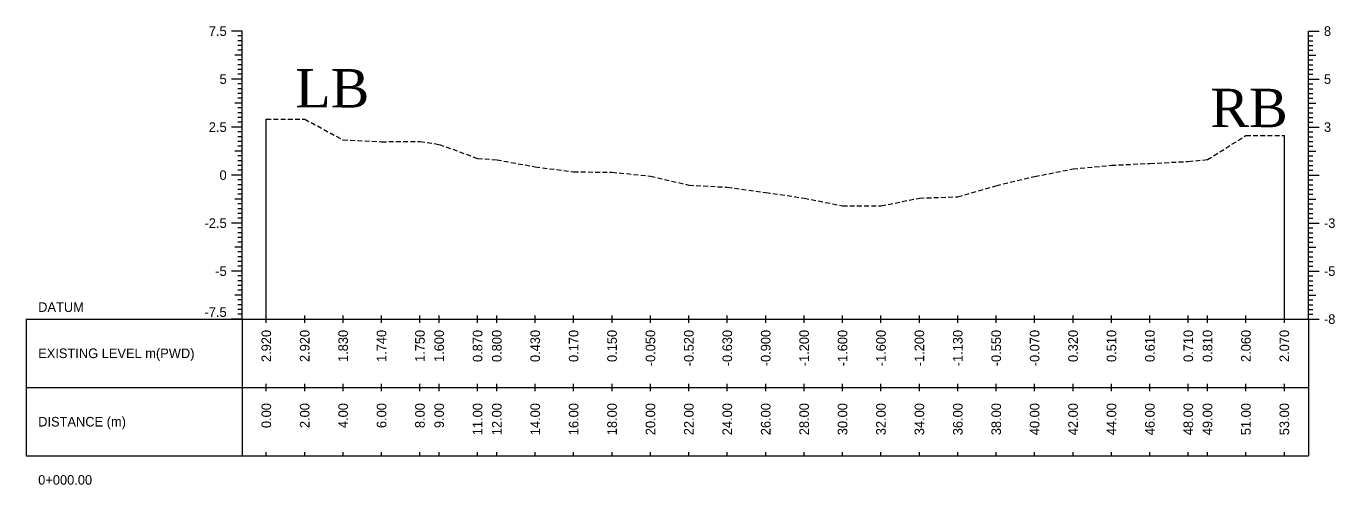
# Model space of a CAD drawing. Header units: inches. Extents: x 2552 to 3818, y -1499 to -1059.
# Drawn here: x 2761.4 to 2829.5, y -1114.3 to -1090.4 of the extents above; entities that cross this region are included whole.
import ezdxf
from ezdxf.enums import TextEntityAlignment as Align

# ---------------------------------------------------------------- set-up
doc = ezdxf.new("R2010")
doc.units = ezdxf.units.IN
doc.header["$MEASUREMENT"] = 0
doc.linetypes.add('HIDDEN', pattern=[0.375, 0.25, -0.125])
doc.layers.add('CS_Drawing', color=7, linetype='Continuous')
doc.layers.add('GL', color=3, linetype='HIDDEN')
doc.styles.add('romans', font='romans.shx')

msp = doc.modelspace()

# ---------------------------------------------------------------- linework, layer by layer
at = {"layer": 'CS_Drawing'}
for p, q in [((2772.626, -1090.675), (2772.063, -1090.675)), ((2772.626, -1090.675), (2772.232, -1090.675)), ((2772.626, -1090.675), (2772.401, -1090.675)), ((2772.626, -1105.675), (2772.626, -1090.675)), ((2828.126, -1090.675), (2828.688, -1090.675)), ((2828.126, -1090.675), (2828.519, -1090.675)), ((2828.126, -1090.675), (2828.351, -1090.675)), ((2828.126, -1105.675), (2828.126, -1090.675)), ((2772.626, -1090.925), (2772.401, -1090.925)), ((2772.626, -1091.175), (2772.401, -1091.175)), ((2772.626, -1091.425), (2772.401, -1091.425)), ((2828.126, -1090.925), (2828.351, -1090.925)), ((2828.126, -1091.175), (2828.351, -1091.175)), ((2828.126, -1091.425), (2828.351, -1091.425)), ((2772.626, -1091.925), (2772.232, -1091.925)), ((2772.626, -1091.675), (2772.401, -1091.675)), ((2772.626, -1091.925), (2772.401, -1091.925)), ((2828.126, -1091.675), (2828.351, -1091.675)), ((2828.126, -1091.925), (2828.519, -1091.925)), ((2828.126, -1091.925), (2828.351, -1091.925)), ((2772.626, -1092.175), (2772.401, -1092.175)), ((2772.626, -1092.425), (2772.401, -1092.425)), ((2772.626, -1092.675), (2772.401, -1092.675)), ((2828.126, -1092.175), (2828.351, -1092.175)), ((2828.126, -1092.425), (2828.351, -1092.425)), ((2828.126, -1092.675), (2828.351, -1092.675)), ((2772.626, -1093.175), (2772.063, -1093.175)), ((2772.626, -1093.175), (2772.232, -1093.175)), ((2772.626, -1092.925), (2772.401, -1092.925)), ((2772.626, -1093.175), (2772.401, -1093.175)), ((2772.626, -1093.425), (2772.401, -1093.425)), ((2828.126, -1092.925), (2828.351, -1092.925)), ((2828.126, -1093.175), (2828.688, -1093.175)), ((2828.126, -1093.175), (2828.519, -1093.175)), ((2828.126, -1093.175), (2828.351, -1093.175)), ((2828.126, -1093.425), (2828.351, -1093.425)), ((2772.626, -1093.675), (2772.401, -1093.675)), ((2772.626, -1093.925), (2772.401, -1093.925)), ((2828.126, -1093.675), (2828.351, -1093.675)), ((2828.126, -1093.925), (2828.351, -1093.925)), ((2772.626, -1094.425), (2772.232, -1094.425)), ((2772.626, -1094.175), (2772.401, -1094.175)), ((2772.626, -1094.425), (2772.401, -1094.425)), ((2772.626, -1094.675), (2772.401, -1094.675)), ((2828.126, -1094.175), (2828.351, -1094.175)), ((2828.126, -1094.425), (2828.519, -1094.425)), ((2828.126, -1094.425), (2828.351, -1094.425)), ((2828.126, -1094.675), (2828.351, -1094.675)), ((2772.626, -1094.925), (2772.401, -1094.925)), ((2772.626, -1095.175), (2772.401, -1095.175)), ((2772.626, -1095.425), (2772.401, -1095.425)), ((2773.876, -1105.675), (2773.876, -1095.255)), ((2828.126, -1094.925), (2828.351, -1094.925)), ((2828.126, -1095.175), (2828.351, -1095.175)), ((2828.126, -1095.425), (2828.351, -1095.425)), ((2772.626, -1095.675), (2772.063, -1095.675)), ((2772.626, -1095.675), (2772.232, -1095.675)), ((2772.626, -1095.675), (2772.401, -1095.675)), ((2772.626, -1095.925), (2772.401, -1095.925)), ((2772.626, -1096.175), (2772.401, -1096.175)), ((2826.876, -1105.675), (2826.876, -1096.105)), ((2828.126, -1095.675), (2828.688, -1095.675)), ((2828.126, -1095.675), (2828.519, -1095.675)), ((2828.126, -1095.675), (2828.351, -1095.675)), ((2828.126, -1095.925), (2828.351, -1095.925)), ((2828.126, -1096.175), (2828.351, -1096.175)), ((2772.626, -1096.425), (2772.401, -1096.425)), ((2772.626, -1096.675), (2772.401, -1096.675)), ((2828.126, -1096.425), (2828.351, -1096.425)), ((2828.126, -1096.675), (2828.351, -1096.675)), ((2772.626, -1096.925), (2772.232, -1096.925)), ((2772.626, -1096.925), (2772.401, -1096.925)), ((2772.626, -1097.175), (2772.401, -1097.175)), ((2772.626, -1097.425), (2772.401, -1097.425)), ((2828.126, -1096.925), (2828.519, -1096.925)), ((2828.126, -1096.925), (2828.351, -1096.925)), ((2828.126, -1097.175), (2828.351, -1097.175)), ((2828.126, -1097.425), (2828.351, -1097.425)), ((2772.626, -1098.175), (2772.063, -1098.175)), ((2772.626, -1098.175), (2772.232, -1098.175)), ((2772.626, -1097.675), (2772.401, -1097.675)), ((2772.626, -1097.925), (2772.401, -1097.925)), ((2772.626, -1098.175), (2772.401, -1098.175)), ((2828.126, -1097.675), (2828.351, -1097.675)), ((2828.126, -1097.925), (2828.351, -1097.925)), ((2828.126, -1098.175), (2828.688, -1098.175)), ((2828.126, -1098.175), (2828.519, -1098.175)), ((2828.126, -1098.175), (2828.351, -1098.175)), ((2772.626, -1098.425), (2772.401, -1098.425)), ((2772.626, -1098.675), (2772.401, -1098.675)), ((2828.126, -1098.425), (2828.351, -1098.425)), ((2828.126, -1098.675), (2828.351, -1098.675)), ((2772.626, -1099.425), (2772.232, -1099.425)), ((2772.626, -1098.925), (2772.401, -1098.925)), ((2772.626, -1099.175), (2772.401, -1099.175)), ((2772.626, -1099.425), (2772.401, -1099.425)), ((2828.126, -1098.925), (2828.351, -1098.925)), ((2828.126, -1099.175), (2828.351, -1099.175)), ((2828.126, -1099.425), (2828.519, -1099.425)), ((2828.126, -1099.425), (2828.351, -1099.425)), ((2772.626, -1099.675), (2772.401, -1099.675)), ((2772.626, -1099.925), (2772.401, -1099.925)), ((2772.626, -1100.175), (2772.401, -1100.175)), ((2828.126, -1099.675), (2828.351, -1099.675)), ((2828.126, -1099.925), (2828.351, -1099.925)), ((2828.126, -1100.175), (2828.351, -1100.175)), ((2772.626, -1100.675), (2772.063, -1100.675)), ((2772.626, -1100.675), (2772.232, -1100.675)), ((2772.626, -1100.425), (2772.401, -1100.425)), ((2772.626, -1100.675), (2772.401, -1100.675)), ((2772.626, -1100.925), (2772.401, -1100.925)), ((2828.126, -1100.425), (2828.351, -1100.425)), ((2828.126, -1100.675), (2828.688, -1100.675)), ((2828.126, -1100.675), (2828.519, -1100.675)), ((2828.126, -1100.675), (2828.351, -1100.675)), ((2828.126, -1100.925), (2828.351, -1100.925)), ((2772.626, -1101.175), (2772.401, -1101.175)), ((2772.626, -1101.425), (2772.401, -1101.425)), ((2828.126, -1101.175), (2828.351, -1101.175)), ((2828.126, -1101.425), (2828.351, -1101.425)), ((2772.626, -1101.925), (2772.232, -1101.925)), ((2772.626, -1101.675), (2772.401, -1101.675)), ((2772.626, -1101.925), (2772.401, -1101.925)), ((2772.626, -1102.175), (2772.401, -1102.175)), ((2828.126, -1101.675), (2828.351, -1101.675)), ((2828.126, -1101.925), (2828.519, -1101.925)), ((2828.126, -1101.925), (2828.351, -1101.925)), ((2828.126, -1102.175), (2828.351, -1102.175)), ((2772.626, -1102.425), (2772.401, -1102.425)), ((2772.626, -1102.675), (2772.401, -1102.675)), ((2772.626, -1102.925), (2772.401, -1102.925)), ((2828.126, -1102.425), (2828.351, -1102.425)), ((2828.126, -1102.675), (2828.351, -1102.675)), ((2828.126, -1102.925), (2828.351, -1102.925)), ((2772.626, -1103.175), (2772.063, -1103.175)), ((2772.626, -1103.175), (2772.232, -1103.175)), ((2772.626, -1103.175), (2772.401, -1103.175)), ((2772.626, -1103.425), (2772.401, -1103.425)), ((2772.626, -1103.675), (2772.401, -1103.675)), ((2828.126, -1103.175), (2828.688, -1103.175)), ((2828.126, -1103.175), (2828.519, -1103.175)), ((2828.126, -1103.175), (2828.351, -1103.175)), ((2828.126, -1103.425), (2828.351, -1103.425)), ((2828.126, -1103.675), (2828.351, -1103.675)), ((2772.626, -1103.925), (2772.401, -1103.925)), ((2772.626, -1104.175), (2772.401, -1104.175)), ((2828.126, -1103.925), (2828.351, -1103.925)), ((2828.126, -1104.175), (2828.351, -1104.175)), ((2772.626, -1104.425), (2772.232, -1104.425)), ((2772.626, -1104.425), (2772.401, -1104.425)), ((2772.626, -1104.675), (2772.401, -1104.675)), ((2772.626, -1104.925), (2772.401, -1104.925)), ((2828.126, -1104.425), (2828.519, -1104.425)), ((2828.126, -1104.425), (2828.351, -1104.425)), ((2828.126, -1104.675), (2828.351, -1104.675)), ((2828.126, -1104.925), (2828.351, -1104.925)), ((2761.376, -1105.675), (2772.626, -1105.675)), ((2761.376, -1105.675), (2761.376, -1112.8)), ((2772.626, -1105.675), (2772.063, -1105.675)), ((2772.626, -1105.675), (2772.232, -1105.675)), ((2772.626, -1105.175), (2772.401, -1105.175)), ((2772.626, -1105.425), (2772.401, -1105.425)), ((2772.626, -1105.675), (2772.401, -1105.675)), ((2772.626, -1105.675), (2828.126, -1105.675)), ((2772.626, -1105.675), (2772.626, -1112.8)), ((2773.876, -1105.862), (2773.876, -1105.487)), ((2775.876, -1105.862), (2775.876, -1105.487)), ((2777.876, -1105.862), (2777.876, -1105.487)), ((2779.876, -1105.862), (2779.876, -1105.487)), ((2781.876, -1105.862), (2781.876, -1105.487)), ((2782.876, -1105.862), (2782.876, -1105.487)), ((2784.876, -1105.862), (2784.876, -1105.487)), ((2785.876, -1105.862), (2785.876, -1105.487)), ((2787.876, -1105.862), (2787.876, -1105.487)), ((2789.876, -1105.862), (2789.876, -1105.487)), ((2791.876, -1105.862), (2791.876, -1105.487)), ((2793.876, -1105.862), (2793.876, -1105.487)), ((2795.876, -1105.862), (2795.876, -1105.487)), ((2797.876, -1105.862), (2797.876, -1105.487)), ((2799.876, -1105.862), (2799.876, -1105.487)), ((2801.876, -1105.862), (2801.876, -1105.487)), ((2803.876, -1105.862), (2803.876, -1105.487)), ((2805.876, -1105.862), (2805.876, -1105.487)), ((2807.876, -1105.862), (2807.876, -1105.487)), ((2809.876, -1105.862), (2809.876, -1105.487)), ((2811.876, -1105.862), (2811.876, -1105.487)), ((2813.876, -1105.862), (2813.876, -1105.487)), ((2815.876, -1105.862), (2815.876, -1105.487)), ((2817.876, -1105.862), (2817.876, -1105.487)), ((2819.876, -1105.862), (2819.876, -1105.487)), ((2821.876, -1105.862), (2821.876, -1105.487)), ((2822.876, -1105.862), (2822.876, -1105.487)), ((2824.876, -1105.862), (2824.876, -1105.487)), ((2826.876, -1105.862), (2826.876, -1105.487)), ((2828.126, -1105.175), (2828.351, -1105.175)), ((2828.126, -1105.425), (2828.351, -1105.425)), ((2828.126, -1105.675), (2828.688, -1105.675)), ((2828.126, -1105.675), (2828.519, -1105.675)), ((2828.126, -1105.675), (2828.351, -1105.675)), ((2828.126, -1105.675), (2828.126, -1112.8)), ((2773.876, -1109.425), (2773.876, -1109.05)), ((2775.876, -1109.425), (2775.876, -1109.05)), ((2777.876, -1109.425), (2777.876, -1109.05)), ((2779.876, -1109.425), (2779.876, -1109.05)), ((2781.876, -1109.425), (2781.876, -1109.05)), ((2782.876, -1109.425), (2782.876, -1109.05)), ((2784.876, -1109.425), (2784.876, -1109.05)), ((2785.876, -1109.425), (2785.876, -1109.05)), ((2787.876, -1109.425), (2787.876, -1109.05)), ((2789.876, -1109.425), (2789.876, -1109.05)), ((2791.876, -1109.425), (2791.876, -1109.05)), ((2793.876, -1109.425), (2793.876, -1109.05)), ((2795.876, -1109.425), (2795.876, -1109.05)), ((2797.876, -1109.425), (2797.876, -1109.05)), ((2799.876, -1109.425), (2799.876, -1109.05)), ((2801.876, -1109.425), (2801.876, -1109.05)), ((2803.876, -1109.425), (2803.876, -1109.05)), ((2805.876, -1109.425), (2805.876, -1109.05)), ((2807.876, -1109.425), (2807.876, -1109.05)), ((2809.876, -1109.425), (2809.876, -1109.05)), ((2811.876, -1109.425), (2811.876, -1109.05)), ((2813.876, -1109.425), (2813.876, -1109.05)), ((2815.876, -1109.425), (2815.876, -1109.05)), ((2817.876, -1109.425), (2817.876, -1109.05)), ((2819.876, -1109.425), (2819.876, -1109.05)), ((2821.876, -1109.425), (2821.876, -1109.05)), ((2822.876, -1109.425), (2822.876, -1109.05)), ((2824.876, -1109.425), (2824.876, -1109.05)), ((2826.876, -1109.425), (2826.876, -1109.05)), ((2761.376, -1109.237), (2772.626, -1109.237)), ((2772.626, -1109.237), (2828.126, -1109.237)), ((2772.626, -1109.237), (2828.126, -1109.237)), ((2761.376, -1112.8), (2772.626, -1112.8)), ((2772.626, -1112.8), (2828.126, -1112.8)), ((2773.876, -1112.8), (2773.876, -1112.612)), ((2775.876, -1112.8), (2775.876, -1112.612)), ((2777.876, -1112.8), (2777.876, -1112.612)), ((2779.876, -1112.8), (2779.876, -1112.612)), ((2781.876, -1112.8), (2781.876, -1112.612)), ((2782.876, -1112.8), (2782.876, -1112.612)), ((2784.876, -1112.8), (2784.876, -1112.612)), ((2785.876, -1112.8), (2785.876, -1112.612)), ((2787.876, -1112.8), (2787.876, -1112.612)), ((2789.876, -1112.8), (2789.876, -1112.612)), ((2791.876, -1112.8), (2791.876, -1112.612)), ((2793.876, -1112.8), (2793.876, -1112.612)), ((2795.876, -1112.8), (2795.876, -1112.612)), ((2797.876, -1112.8), (2797.876, -1112.612)), ((2799.876, -1112.8), (2799.876, -1112.612)), ((2801.876, -1112.8), (2801.876, -1112.612)), ((2803.876, -1112.8), (2803.876, -1112.612)), ((2805.876, -1112.8), (2805.876, -1112.612)), ((2807.876, -1112.8), (2807.876, -1112.612)), ((2809.876, -1112.8), (2809.876, -1112.612)), ((2811.876, -1112.8), (2811.876, -1112.612)), ((2813.876, -1112.8), (2813.876, -1112.612)), ((2815.876, -1112.8), (2815.876, -1112.612)), ((2817.876, -1112.8), (2817.876, -1112.612)), ((2819.876, -1112.8), (2819.876, -1112.612)), ((2821.876, -1112.8), (2821.876, -1112.612)), ((2822.876, -1112.8), (2822.876, -1112.612)), ((2824.876, -1112.8), (2824.876, -1112.612)), ((2826.876, -1112.8), (2826.876, -1112.612))]:
    msp.add_line(p, q, dxfattribs=at)
at = {"layer": 'GL'}
msp.add_lwpolyline([(2773.876, -1095.255), (2775.876, -1095.255), (2777.876, -1096.345), (2779.876, -1096.435), (2781.876, -1096.425), (2782.876, -1096.575), (2784.876, -1097.305), (2785.876, -1097.375), (2787.876, -1097.745), (2789.876, -1098.005), (2791.876, -1098.025), (2793.876, -1098.225), (2795.876, -1098.695), (2797.876, -1098.805), (2799.876, -1099.075), (2801.876, -1099.375), (2803.876, -1099.775), (2805.876, -1099.775), (2807.876, -1099.375), (2809.876, -1099.305), (2811.876, -1098.725), (2813.876, -1098.245), (2815.876, -1097.855), (2817.876, -1097.665), (2819.876, -1097.565), (2821.876, -1097.465), (2822.876, -1097.365), (2824.876, -1096.115), (2826.876, -1096.105)], dxfattribs=at)

# ---------------------------------------------------------------- texts
at = {"char_height": 2, "width": 204.37328, "attachment_point": 1, "style": 'romans'}
for s, insert in [('{\\fTimes New Roman|b0|i0|c0|p18;LB}', (2775.383, -1092.652)), ('{\\fTimes New Roman|b0|i0|c0|p18;RB}', (2823.027, -1093.676))]:
    msp.add_mtext(s, dxfattribs=dict(at, insert=insert))
at = {"layer": 'CS_Drawing'}
for s, p in [('7.5', (2771.813, -1090.675)), ('5', (2771.813, -1093.175)), ('2.5', (2771.813, -1095.675)), ('0', (2771.813, -1098.175)), ('-2.5', (2771.813, -1100.675)), ('-5', (2771.813, -1103.175))]:
    msp.add_text(s, height=0.5, dxfattribs=at).set_placement(p, align=Align.MIDDLE_RIGHT)
for s, p in [('8', (2828.938, -1090.675)), ('5', (2828.938, -1093.175)), ('3', (2828.938, -1095.675)), ('-3', (2828.938, -1100.675)), ('-5', (2828.938, -1103.175)), ('DATUM', (2762.001, -1105.05)), ('-8', (2828.938, -1105.675)), ('-8', (2828.938, -1105.675)), ('EXISTING LEVEL m(PWD)', (2762.001, -1107.456)), ('DISTANCE (m)', (2762.001, -1111.019)), ('0+000.00', (2762.001, -1114.05))]:
    msp.add_text(s, height=0.5, dxfattribs=at).set_placement(p, align=Align.MIDDLE_LEFT)
msp.add_text('-7.5', height=0.5, dxfattribs=at).set_placement((2771.813, -1105.562), align=Align.RIGHT)
for s, p in [('2.920', (2773.876, -1106.237)), ('2.920', (2775.876, -1106.237)), ('1.830', (2777.876, -1106.237)), ('1.740', (2779.876, -1106.237)), ('1.750', (2781.876, -1106.237)), ('1.600', (2782.876, -1106.237)), ('0.870', (2784.876, -1106.237)), ('0.800', (2785.876, -1106.237)), ('0.430', (2787.876, -1106.237)), ('0.170', (2789.876, -1106.237)), ('0.150', (2791.876, -1106.237)), ('-0.050', (2793.876, -1106.237)), ('-0.520', (2795.876, -1106.237)), ('-0.630', (2797.876, -1106.237)), ('-0.900', (2799.876, -1106.237)), ('-1.200', (2801.876, -1106.237)), ('-1.600', (2803.876, -1106.237)), ('-1.600', (2805.876, -1106.237)), ('-1.200', (2807.876, -1106.237)), ('-1.130', (2809.876, -1106.237)), ('-0.550', (2811.876, -1106.237)), ('-0.070', (2813.876, -1106.237)), ('0.320', (2815.876, -1106.237)), ('0.510', (2817.876, -1106.237)), ('0.610', (2819.876, -1106.237)), ('0.710', (2821.876, -1106.237)), ('0.810', (2822.876, -1106.237)), ('2.060', (2824.876, -1106.237)), ('2.070', (2826.876, -1106.237)), ('0.00', (2773.876, -1110.05)), ('2.00', (2775.876, -1110.05)), ('4.00', (2777.876, -1110.05)), ('6.00', (2779.876, -1110.05)), ('8.00', (2781.876, -1110.05)), ('9.00', (2782.876, -1110.05)), ('11.00', (2784.876, -1110.05)), ('12.00', (2785.876, -1110.05)), ('14.00', (2787.876, -1110.05)), ('16.00', (2789.876, -1110.05)), ('18.00', (2791.876, -1110.05)), ('20.00', (2793.876, -1110.05)), ('22.00', (2795.876, -1110.05)), ('24.00', (2797.876, -1110.05)), ('26.00', (2799.876, -1110.05)), ('28.00', (2801.876, -1110.05)), ('30.00', (2803.876, -1110.05)), ('32.00', (2805.876, -1110.05)), ('34.00', (2807.876, -1110.05)), ('36.00', (2809.876, -1110.05)), ('38.00', (2811.876, -1110.05)), ('40.00', (2813.876, -1110.05)), ('42.00', (2815.876, -1110.05)), ('44.00', (2817.876, -1110.05)), ('46.00', (2819.876, -1110.05)), ('48.00', (2821.876, -1110.05)), ('49.00', (2822.876, -1110.05)), ('51.00', (2824.876, -1110.05)), ('53.00', (2826.876, -1110.05))]:
    msp.add_text(s, height=0.5, rotation=90, dxfattribs=at).set_placement(p, align=Align.MIDDLE_RIGHT)

doc.saveas('drawing.dxf')
